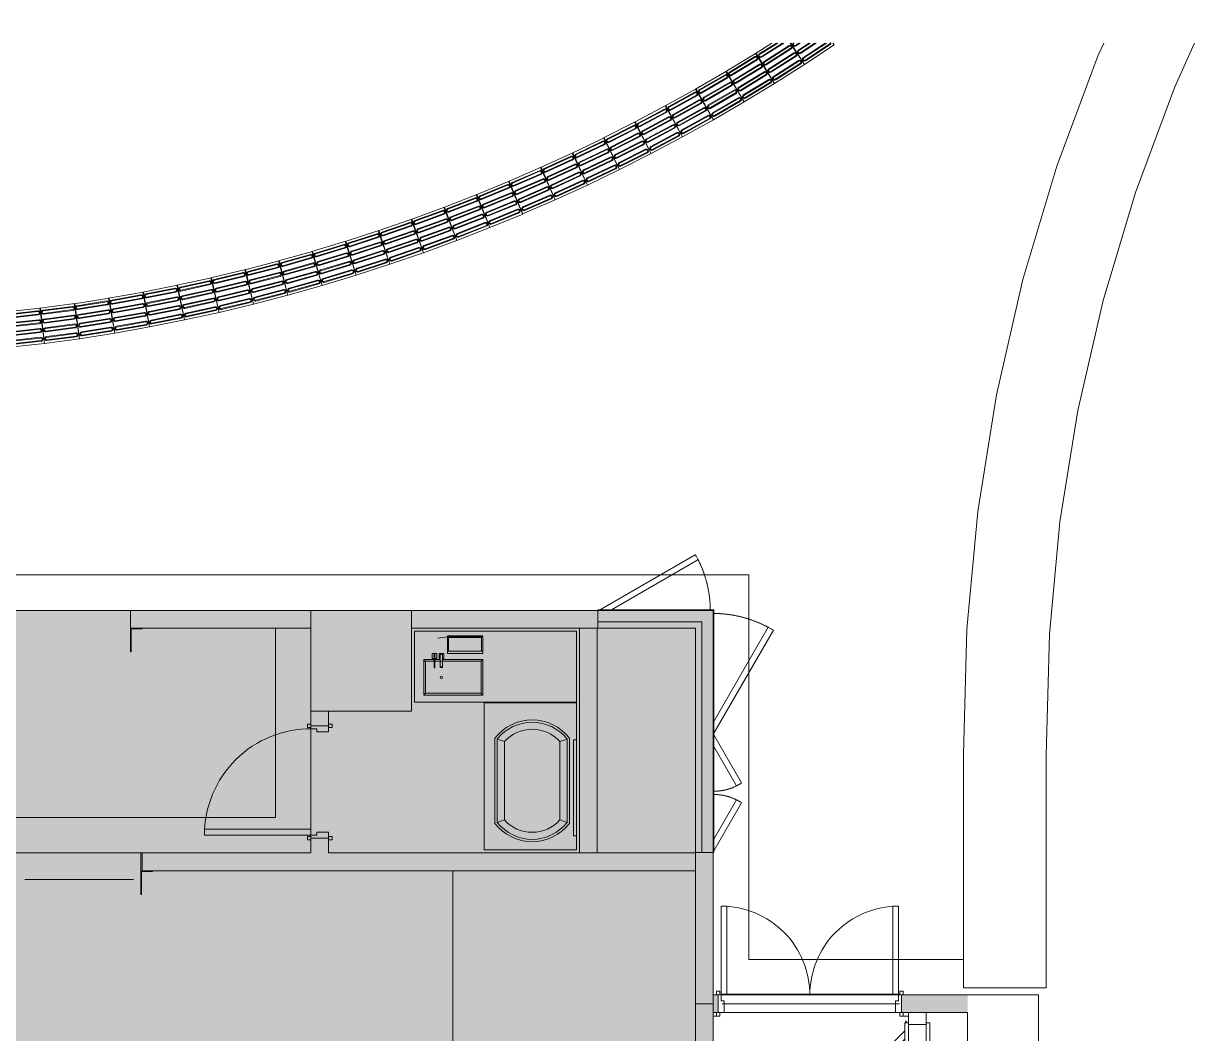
# Model space of a CAD drawing. Header units: millimetres. Extents: x -57519 to 497916, y -349472 to 446842.
# Drawn here: x 414871 to 424767, y 48580 to 57120 of the extents above; entities that cross this region are included whole.
import ezdxf

# ---------------------------------------------------------------- set-up
doc = ezdxf.new("R2010")
doc.units = ezdxf.units.MM
doc.linetypes.add('Hidden', pattern=[7.14375, 4.7625, -2.38125])
for name, color, linetype, lineweight in [('A-DETL-GENF', 92, 'Continuous', 5), ('A-DETL-THIN', 151, 'Continuous', 9), ('A-DOOR', 31, 'Continuous', 5), ('A-DOOR-FRAM', 31, 'Continuous', 5), ('A-FLOR', 192, 'Continuous', 5), ('A-GENM', 13, 'Continuous', 5), ('A-GLAZ', 151, 'Continuous', 5), ('A-WALL', 113, 'Continuous', 20), ('A-WALL-PATT', 111, 'Continuous', 20), ('P-SANR-FIXT', 6, 'Continuous', 5), ('Q-CASE', 31, 'Continuous', 5), ('Q-CASE-HDLN', 31, 'Hidden', 5), ('S-COLS', 52, 'Continuous', 20)]:
    doc.layers.add(name, color=color, linetype=linetype, lineweight=lineweight)

# ---------------------------------------------------------------- blocks, each defined once
blk = doc.blocks.new('DLN-Single Door__X01_ - _M39a_ 900 x 3000 _WH_-16935542-G_F SINGLE OCCUPANCY DIAGRAM')
at = {"layer": 'A-DOOR', "color": 191}
for p, q in [((-450, 975), (-400, 975)), ((-450, 75), (-450, 975)), ((-400, 975), (-400, 75)), ((-490, 105), (-460, 105)), ((-490, 75), (-490, 105)), ((-460, 105), (-460, 75)), ((460, 75), (460, 105)), ((460, 105), (490, 105)), ((490, 105), (490, 75)), ((-475, 75), (-490, 75)), ((-460, 75), (-475, 75)), ((-400, 75), (-450, 75)), ((475, 75), (460, 75)), ((490, 75), (475, 75)), ((-490, -75), (-475, -75)), ((-490, -105), (-490, -75)), ((-475, -75), (-460, -75)), ((-460, -75), (-460, -105)), ((460, -105), (460, -75)), ((460, -75), (475, -75)), ((475, -75), (490, -75)), ((490, -75), (490, -105)), ((-460, -105), (-490, -105)), ((490, -105), (460, -105))]:
    blk.add_line(p, q, dxfattribs=at)
blk.add_arc((-450, 75), 900, 359.5, 90, dxfattribs=at)
at = {"layer": 'A-DOOR-FRAM', "color": 191}
for p, q in [((-475, 75), (-450, 75)), ((-475, -75), (-475, 75)), ((-450, 75), (-450, 25)), ((-450, 25), (-425, 25)), ((-425, 25), (-425, -75)), ((425, 25), (450, 25)), ((425, -75), (425, 25)), ((450, 75), (475, 75)), ((450, 25), (450, 75)), ((475, 75), (475, -75)), ((-425, -75), (-475, -75)), ((475, -75), (425, -75))]:
    blk.add_line(p, q, dxfattribs=at)
blk = doc.blocks.new('DLN_Louvre - 950x1050  _WH_ _ML03_-18897365-G_F SINGLE OCCUPANCY DIAGRAM')
at = {"layer": 'A-GLAZ'}
blk.add_line((-458.5, 0), (458.5, 0), dxfattribs=at)
blk = doc.blocks.new('DLN_Baby Room Counter Top_Pad - DLN_Baby Room Counter Top_Pad-17758112-G_F SINGLE OCCUPANCY DIAGRAM')
at = {"layer": 'A-GENM', "color": 191}
for p, q in [((340, 780), (25, 780)), ((25, 780), (25, 0)), ((325, 720), (1045, 720)), ((1150, 780), (340, 780)), ((340, 755), (340, 780)), ((340, 755), (1150, 755)), ((1150, 755), (1150, 780)), ((1270, 780), (1150, 780)), ((1270, 0), (1270, 780)), ((25, 0), (1270, 0)), ((1045, 90), (325, 90))]:
    blk.add_line(p, q, dxfattribs=at)
for centre, start, end in [((567.6, 405), 127.59442, 232.40558), ((802.4, 405), 307.59442, 52.40558)]:
    blk.add_arc(centre, 397.6, start, end, dxfattribs=at)
blk = doc.blocks.new('DLN_Baby Changing Pad - 550x480x900 _WDH_-2732619-G_F SINGLE OCCUPANCY DIAGRAM')
at = {"layer": 'P-SANR-FIXT', "color": 191}
for p, q in [((375.7, 115.4), (-344.3, 115.4)), ((-337.4, 95.4), (368.8, 95.4)), ((-337.4, 95.4), (-315.3, 35.4)), ((346.7, 35.4), (-315.3, 35.4)), ((346.7, 35.4), (368.8, 95.4)), ((-337.4, -494.6), (-315.3, -434.6)), ((368.8, -494.6), (-337.4, -494.6)), ((-315.3, -434.6), (346.7, -434.6)), ((368.8, -494.6), (346.7, -434.6)), ((-344.3, -514.6), (375.7, -514.6))]:
    blk.add_line(p, q, dxfattribs=at)
for centre, radius, start, end in [((-101.8, -199.6), 397.6, 127.59442, 232.40558), ((133.1, -199.6), 397.6, 307.59442, 52.40558), ((-101.8, -199.6), 377.6, 128.61573, 231.38427), ((-101.8, -199.6), 317.6, 132.26551, 227.73449), ((133.1, -199.6), 317.6, 312.26551, 47.73449), ((133.1, -199.6), 377.6, 308.61573, 51.38427)]:
    blk.add_arc(centre, radius, start, end, dxfattribs=at)
blk = doc.blocks.new('DLN-Access Panel__AP01_ - _AP10_ 800 x 800 _WH_-16315458-G_F SINGLE OCCUPANCY DIAGRAM')
at = {"layer": 'A-DOOR', "color": 253}
for p, q in [((-440, 105), (440, 105)), ((-440, 75), (-440, 105)), ((440, 105), (440, 75)), ((440, 75), (-440, 75)), ((-440, -95), (-452.5, -95)), ((-452.5, -95), (-452.5, -100)), ((-440, -75), (440, -75)), ((-440, -105), (-440, -75)), ((440, -75), (440, -105)), ((-452.5, -100), (-440, -100)), ((440, -105), (-440, -105)), ((-370, -105), (165.7, -640.7)), ((201, -605.3), (-299.3, -105)), ((165.7, -640.7), (201, -605.3))]:
    blk.add_line(p, q, dxfattribs=at)
blk.add_arc((-400, -75), 800, 315, 357.82324, dxfattribs=at)
at = {"layer": 'A-DOOR-FRAM', "color": 253}
for p, q in [((-425, 75), (-425, -75)), ((425, 75), (425, -75))]:
    blk.add_line(p, q, dxfattribs=at)
blk = doc.blocks.new('DLN_Counter _ Cabinet - DLN_Counter _ Cabinet-17758267-G_F SINGLE OCCUPANCY DIAGRAM')
at = {"layer": 'A-GENM', "color": 191}
for p, q in [((-235, -255), (-235, -525)), ((235, -255), (-235, -255)), ((235, -525), (235, -255)), ((-235, -525), (235, -525))]:
    blk.add_line(p, q, dxfattribs=at)
blk = doc.blocks.new('Signage - Male - Type 1-17068297-G_F SINGLE OCCUPANCY DIAGRAM')
at = {"layer": 'A-GENM'}
for p, q in [((225, -75), (125, -75)), ((125, -75), (125, -275)), ((131, -275), (131, -81)), ((131, -81), (225, -81)), ((225, -81), (225, -75)), ((125, -275), (131, -275))]:
    blk.add_line(p, q, dxfattribs=at)
blk = doc.blocks.new('Signage - Baby Room - Type 1-17073097-G_F SINGLE OCCUPANCY DIAGRAM')
at = {"layer": 'A-GENM'}
for p, q in [((125, 275), (119, 275)), ((119, 275), (119, 81)), ((125, 75), (125, 275)), ((119, 81), (25, 81)), ((25, 81), (25, 75)), ((25, 75), (125, 75))]:
    blk.add_line(p, q, dxfattribs=at)
blk = doc.blocks.new('Sprinkler Inlet - Sprinkler Inlet-18220011-G_F SINGLE OCCUPANCY DIAGRAM')
at = {"layer": 'Q-CASE', "color": 253}
for p, q in [((-468, 75), (348.7, 546.5)), ((-359.3, 80), (371.1, 501.7)), ((505, 80), (-475, 80)), ((505, -1970), (505, 80)), ((505, -863), (964.5, -67.1)), ((505, -963), (1008.1, -91.6)), ((505, -976), (740, -1383)), ((505, -1076), (696.7, -1408)), ((505, -1858), (696.7, -1526)), ((505, -1958), (740, -1551))]:
    blk.add_line(p, q, dxfattribs=at)
at = {"layer": 'Q-CASE', "color": 191}
for p, q in [((-475, 63.1), (-475, 75)), ((-475, -20), (-475, 62.7)), ((-475, -20), (405, -20)), ((405, -20), (405, -76.3)), ((405, -79.4), (405, -1970)), ((500, -1970), (405, -1970))]:
    blk.add_line(p, q, dxfattribs=at)
at = {"layer": 'Q-CASE-HDLN', "color": 253}
for centre, radius, start, end in [((-468, 75), 943, 360, 30), ((495, -950), 1000, 59.13099, 89.71352), ((506.4, -1028.5), 424.6, 269.13049, 303.37586), ((506.4, -1905.5), 424.6, 56.62414, 90.86951)]:
    blk.add_arc(centre, radius, start, end, dxfattribs=at)
blk = doc.blocks.new('DLN-Double Door__X03_ - _M15_1500 x 2450 _WH_-V904-G_F SINGLE OCCUPANCY DIAGRAM')
at = {"layer": 'A-DOOR', "color": 253}
for p, q in [((-700, -75), (-750, -75)), ((-750, -75), (-750, -825)), ((-700, -825), (-700, -75)), ((700, -75), (750, -75)), ((700, -825), (700, -75)), ((750, -75), (750, -825)), ((-750, -825), (-700, -825)), ((750, -825), (700, -825))]:
    blk.add_line(p, q, dxfattribs=at)
for centre, start, end in [((-750, -75), 270, 0.5), ((750, -75), 179.5, 270)]:
    blk.add_arc(centre, 750, start, end, dxfattribs=at)
at = {"layer": 'A-DOOR-FRAM', "color": 253}
for p, q in [((-760, 105), (-790, 105)), ((-790, 105), (-790, 75)), ((-760, 75), (-760, 105)), ((790, 105), (760, 105)), ((760, 105), (760, 75)), ((790, 75), (790, 105)), ((-790, 75), (-775, 75)), ((-775, 75), (-760, 75)), ((-725, 75), (-775, 75)), ((-775, 75), (-775, -75)), ((-725, -25), (-725, 75)), ((725, 75), (725, -25)), ((775, 75), (725, 75)), ((760, 75), (775, 75)), ((775, 75), (790, 75)), ((775, -75), (775, 75)), ((-775, -75), (-790, -75)), ((-790, -75), (-790, -105)), ((-760, -75), (-775, -75)), ((-775, -75), (-750, -75)), ((-760, -105), (-760, -75)), ((-750, -75), (-750, -25)), ((-750, -25), (-725, -25)), ((725, -25), (750, -25)), ((750, -25), (750, -75)), ((750, -75), (775, -75)), ((775, -75), (760, -75)), ((760, -75), (760, -105)), ((790, -75), (775, -75)), ((790, -105), (790, -75)), ((-790, -105), (-760, -105)), ((760, -105), (790, -105))]:
    blk.add_line(p, q, dxfattribs=at)
blk = doc.blocks.new('DLN_Louvre - 1200x1000 _WH_ _ML04_-10463485-G_F SINGLE OCCUPANCY DIAGRAM')
at = {"layer": 'A-GLAZ'}
blk.add_line((-750, 0), (750, 0), dxfattribs=at)
blk = doc.blocks.new('DLN_Louvre - 1200x1000 _WH_ _ML04_-18171975-G_F SINGLE OCCUPANCY DIAGRAM')
at = {"layer": 'A-GLAZ'}
blk.add_line((-750, 0), (750, 0), dxfattribs=at)
blk = doc.blocks.new('DLN_Tactile - Directional Tiles-V808-G_F SINGLE OCCUPANCY DIAGRAM')
at = {"layer": 'A-GENM'}
for p, q in [((150, 150), (-150, 150)), ((-150, 150), (-150, -150)), ((-129.5, 125.5), (-129.5, -125.5)), ((-123.5, -125.5), (-123.5, 125.5)), ((-101.5, 125.5), (-101.5, -125.5)), ((-95.5, -125.5), (-95.5, 125.5)), ((-54.5, 125.5), (-54.5, -125.5)), ((-48.5, -125.5), (-48.5, 125.5)), ((-26.5, 125.5), (-26.5, -125.5)), ((-20.5, -125.5), (-20.5, 125.5)), ((20.5, 125.5), (20.5, -125.5)), ((26.5, -125.5), (26.5, 125.5)), ((48.5, 125.5), (48.5, -125.5)), ((54.5, -125.5), (54.5, 125.5)), ((95.5, 125.5), (95.5, -125.5)), ((101.5, -125.5), (101.5, 125.5)), ((123.5, 125.5), (123.5, -125.5)), ((129.5, -125.5), (129.5, 125.5)), ((150, -150), (150, 150)), ((-150, -150), (150, -150))]:
    blk.add_line(p, q, dxfattribs=at)
for centre, radius, start, end in [((-112.5, 125.5), 17, 360, 180), ((-112.5, 125.5), 11, 360, 180), ((-37.5, 125.5), 17, 360, 180), ((-37.5, 125.5), 11, 360, 180), ((37.5, 125.5), 17, 360, 180), ((37.5, 125.5), 11, 360, 180), ((112.5, 125.5), 17, 360, 180), ((112.5, 125.5), 11, 360, 180), ((-112.5, -125.5), 17, 180, 360), ((-112.5, -125.5), 11, 180, 360), ((-37.5, -125.5), 17, 180, 360), ((-37.5, -125.5), 11, 180, 360), ((37.5, -125.5), 17, 180, 360), ((37.5, -125.5), 11, 180, 360), ((112.5, -125.5), 17, 180, 360), ((112.5, -125.5), 11, 180, 360)]:
    blk.add_arc(centre, radius, start, end, dxfattribs=at)
blk = doc.blocks.new('DLN_Tactile - Directional Tiles-V905-G_F SINGLE OCCUPANCY DIAGRAM')
at = {"layer": 'A-GENM'}
for p, q in [((150, 150), (-150, 150)), ((-150, 150), (-150, -150)), ((-129.5, 125.5), (-129.5, -125.5)), ((-123.5, -125.5), (-123.5, 125.5)), ((-101.5, 125.5), (-101.5, -125.5)), ((-95.5, -125.5), (-95.5, 125.5)), ((-54.5, 125.5), (-54.5, -125.5)), ((-48.5, -125.5), (-48.5, 125.5)), ((-26.5, 125.5), (-26.5, -125.5)), ((-20.5, -125.5), (-20.5, 125.5)), ((20.5, 125.5), (20.5, -125.5)), ((26.5, -125.5), (26.5, 125.5)), ((48.5, 125.5), (48.5, -125.5)), ((54.5, -125.5), (54.5, 125.5)), ((95.5, 125.5), (95.5, -100.2)), ((101.5, -90.7), (101.5, 125.5)), ((123.5, 125.5), (123.5, -56.1)), ((129.5, -46.6), (129.5, 125.5)), ((150, -14.4), (150, 150)), ((-150, -150), (63.9, -150))]:
    blk.add_line(p, q, dxfattribs=at)
for centre, radius, start, end in [((-112.5, 125.5), 17, 360, 180), ((-112.5, 125.5), 11, 360, 180), ((-37.5, 125.5), 17, 360, 180), ((-37.5, 125.5), 11, 360, 180), ((37.5, 125.5), 17, 360, 180), ((37.5, 125.5), 11, 360, 180), ((112.5, 125.5), 17, 360, 180), ((112.5, 125.5), 11, 360, 180), ((-112.5, -125.5), 17, 180, 360), ((-112.5, -125.5), 11, 180, 360), ((-37.5, -125.5), 17, 180, 360), ((-37.5, -125.5), 11, 180, 360), ((37.5, -125.5), 17, 180, 360), ((37.5, -125.5), 11, 180, 360)]:
    blk.add_arc(centre, radius, start, end, dxfattribs=at)
blk = doc.blocks.new('DLN_Tactile - Directional Tiles-V906-G_F SINGLE OCCUPANCY DIAGRAM')
at = {"layer": 'A-GENM'}
for p, q in [((66.6, 150), (-150, 150)), ((-150, 150), (-150, -150)), ((-129.5, 125.5), (-129.5, -125.5)), ((-123.5, -125.5), (-123.5, 125.5)), ((-101.5, 125.5), (-101.5, -103.6)), ((-95.5, -94.5), (-95.5, 125.5)), ((-54.5, 125.5), (-54.5, -32.7)), ((-48.5, -23.6), (-48.5, 125.5)), ((-26.5, 125.5), (-26.5, 9.6)), ((-20.5, 18.6), (-20.5, 125.5)), ((20.5, 125.5), (20.5, 80.5)), ((26.5, 89.5), (26.5, 125.5)), ((48.5, 125.5), (48.5, 122.7)), ((-150, -150), (-132.3, -150))]:
    blk.add_line(p, q, dxfattribs=at)
for centre, radius, start, end in [((-112.5, 125.5), 17, 360, 180), ((-112.5, 125.5), 11, 360, 180), ((-37.5, 125.5), 17, 360, 180), ((-37.5, 125.5), 11, 360, 180), ((37.5, 125.5), 17, 13.22883, 180), ((37.5, 125.5), 11, 360, 180), ((-112.5, -125.5), 17, 180, 222.88866), ((-112.5, -125.5), 11, 180, 241.12652)]:
    blk.add_arc(centre, radius, start, end, dxfattribs=at)

msp = doc.modelspace()

# ---------------------------------------------------------------- hatches: boundary and pattern name
at = {"layer": 'A-DETL-GENF', "transparency": 33554585}
h = msp.add_hatch(color=201, dxfattribs=at)
h.paths.add_polyline_path([(378712.3, -2142.5), (378712.3, 5707.5), (408249.8, 5707.5), (408249.8, 31607.5), (411824.8, 31607.5), (411824.8, 28857.5), (414124.8, 28857.5), (414124.8, 34332.5), (417674.8, 34332.5), (417674.8, 35647.5), (420699.8, 35647.5), (420699.8, 52157.5), (392454.3, 52157.5), (392454.3, 45782.5), (382199.8, 45782.5), (382199.8, 52157.5), (367049.8, 52157.5), (367049.8, 5707.5), (368349.8, 5707.5), (368349.8, 3222.2), (374112.3, -1265.4), (374112.3, -2142.5), (376972.2, -2142.5)], flags=0)
h.paths.add_polyline_path([(370849.8, 8157.5), (370849.8, 9357.5), (369649.8, 9357.5), (369649.8, 15624.2), (370889.8, 15624.2), (370889.8, 9397.5), (371149.8, 9397.5), (371149.8, 8157.5)], flags=0)
h.paths.add_polyline_path([(388124.8, 8157.5), (388124.8, 9397.5), (389899.8, 9397.5), (389899.8, 8157.5)], flags=0)
h.paths.add_polyline_path([(382791.7, 8157.5), (382352.3, 8157.5), (382352.3, 9397.5), (387324.8, 9397.5), (387324.8, 8157.5), (386671.4, 8157.5)], flags=0)
h.paths.add_polyline_path([(404599.8, 8157.5), (396937.3, 8157.5), (396937.3, 9397.5), (404599.8, 9397.5), (404599.8, 8571.4)], flags=0)
h.paths.add_polyline_path([(394430.7, 8157.5), (392899.8, 8157.5), (392899.8, 9397.5), (396137.3, 9397.5), (396137.3, 8157.5)], flags=0)
h.paths.add_polyline_path([(405799.8, 12397.5), (404559.8, 12397.5), (404559.8, 15624.2), (405799.8, 15624.2), (405799.8, 12969.9)], flags=0)
h.paths.add_polyline_path([(370889.8, 16424.2), (369649.8, 16424.2), (369649.8, 23040.8), (370889.8, 23040.8), (370889.8, 17368.3)], flags=0)
h.paths.add_polyline_path([(404559.8, 16424.2), (404559.8, 23040.8), (405799.8, 23040.8), (405799.8, 16424.2)], flags=0)
h.paths.add_polyline_path([(369649.8, 23840.8), (369649.8, 30107.5), (370849.8, 30107.5), (370849.8, 31307.5), (371149.8, 31307.5), (371149.8, 30107.5), (370889.8, 30107.5), (370889.8, 23840.8)], flags=0)
h.paths.add_polyline_path([(404559.8, 23840.8), (404559.8, 27067.5), (405799.8, 27067.5), (405799.8, 23840.8)], flags=0)
h.paths.add_polyline_path([(388124.8, 30067.5), (388124.8, 31307.5), (389399.8, 31307.5), (389399.8, 30067.5)], flags=0)
h.paths.add_polyline_path([(373449.8, 30067.5), (373449.8, 31307.5), (378512.3, 31307.5), (378512.3, 30067.5), (375032.4, 30067.5)], flags=0)
h.paths.add_polyline_path([(386671.4, 30067.5), (382349.8, 30067.5), (382349.8, 31307.5), (387324.8, 31307.5), (387324.8, 30067.5)], flags=0)
h.paths.add_polyline_path([(394430.7, 30067.5), (392399.8, 30067.5), (392399.8, 31307.5), (396137.3, 31307.5), (396137.3, 30067.5)], flags=0)
h.paths.add_polyline_path([(402190, 30067.5), (396937.3, 30067.5), (396937.3, 31307.5), (404599.8, 31307.5), (404599.8, 30067.5), (404129.8, 30067.5)], flags=0)
h.paths.add_polyline_path([(407299.8, 35797.5), (407299.8, 36247.5), (408249.8, 36247.5), (408249.8, 35797.5), (408009.5, 35797.5)], flags=0)
h.paths.add_polyline_path([(412649.8, 35797.5), (412649.8, 37247.5), (415649.8, 37247.5), (415649.8, 35797.5), (413829, 35797.5)], flags=0)
h.paths.add_polyline_path([(412649.8, 37397.5), (412649.8, 37897.5), (418299.8, 37897.5), (418299.8, 37397.5), (412859.1, 37397.5)], flags=0)
h.paths.add_polyline_path([(408979.4, 37847.5), (408399.8, 37847.5), (408399.8, 38327.5), (410749.8, 38327.5), (410749.8, 37847.5), (409949.3, 37847.5)], flags=0)
h.paths.add_polyline_path([(381599.8, 37907.5), (381599.8, 39557.5), (382049.8, 39557.5), (382049.8, 37907.5), (381821.8, 37907.5)], flags=0)
h.paths.add_polyline_path([(406069.7, 38657.5), (404849.8, 38657.5), (404849.8, 49957.5), (408249.8, 49957.5), (408249.8, 38657.5), (408009.5, 38657.5)], flags=0)
h.paths.add_polyline_path([(370182.8, 40207.5), (369149.8, 40207.5), (369149.8, 40707.5), (370699.8, 40707.5), (370699.8, 40207.5)], flags=0)
h.paths.add_polyline_path([(381599.8, 40257.5), (381599.8, 42757.5), (382049.8, 42757.5), (382049.8, 40257.5), (381821.8, 40257.5)], flags=0)
h.paths.add_polyline_path([(414798.9, 42697.5), (410674.8, 42697.5), (410674.8, 43197.5), (418349.8, 43197.5), (418349.8, 42697.5), (415768.8, 42697.5)], flags=0)
h.paths.add_polyline_path([(377289.8, 42907.5), (375749.8, 42907.5), (375749.8, 43407.5), (377289.8, 43407.5), (377289.8, 43209.2)], flags=0)
h.paths.add_polyline_path([(382049.8, 46907.5), (379399.8, 46907.5), (379399.8, 52007.5), (382049.8, 52007.5), (382049.8, 47057.9)], flags=0)
h.paths.add_polyline_path([(410919.2, 47837.5), (410674.8, 47837.5), (410674.8, 48337.5), (418349.8, 48337.5), (418349.8, 47837.5), (411404.2, 47837.5)], flags=0)
h.paths.add_polyline_path([(408399.8, 50107.5), (408399.8, 52007.5), (408849.8, 52007.5), (408849.8, 50107.5)], flags=0)
at = {"layer": 'A-GENM'}
h = msp.add_hatch(dxfattribs=at)
h.set_pattern_fill('FP_58', color=253, style=0, pattern_type=2)
h.set_pattern_definition([(50, (329410.6, 0), (3643.68, -318.78), [381, -4191]), (355, (329410.6, 0), (-704.86, 3821.14), [304.8, -3352.8]), (100.451, (329714.2, -26.6), (2938.85, 3502.33), [323.8, -3561.8]), (46.184, (329410.6, 1016), (5421.58, -840.86), [571.5, -6286.5]), (96.636, (329862.4, 946), (4748.05, 4948.55), [485.7, -5342.7]), (351.184, (329410.6, 1016), (4748.1, 4948.5), [457.2, -5029.2]), (21, (329918.6, 762), (3032.29, -2045.304), [381, -4191]), (326, (329918.6, 762), (1236.04, 3683.76), [304.8, -3352.8]), (71.451, (330171.2, 591.6), (4268.34, 1638.42), [323.8, -3561.8]), (37.5, (329410.6, 0), (61.772, 1691.1), [167.64, -3144.52, 167.64, -3235.96, -3365.5]), (37.5, (329410.6, 0), (61.772, 1691.1), [-6715.76, 167.64, -3197.86]), (7.5, (329410.6, 0), (1336.393, 2003.61), [167.64, -1772.92, 167.64, -3068.32, -1282.7]), (7.5, (329410.6, 0), (1336.393, 2003.61), [-5176.52, 167.64, -1115.06]), (327.5, (328277.7, 0), (2711.818, -114.579), [167.64, -1102.36, 167.64, -3794.76, -5257.8]), (327.5, (328277.7, 0), (2711.818, -114.579), [-5232.4, 167.64, -5090.16]), (317.5, (327769.7, 0), (2962.586, 508.533), [167.64, -1483.36, 167.64, -2463.8, -3733.8]), (317.5, (327769.7, 0), (2962.586, 508.533), [-4282.44, 167.64, -3566.16])])
h.paths.add_polyline_path([(419544.8, 51382.5), (419544.8, 51982.5), (418174.8, 51982.5), (418174.8, 51382.5), (419163.5, 51382.5)], flags=0)
h.paths.add_polyline_path([(418678.5, 51442.5), (418252.9, 51442.5), (418252.9, 51742.5), (418341.7, 51742.5), (418341.7, 51752.5), (418324.2, 51752.5), (418324.2, 51792.5), (418364.2, 51792.5), (418364.2, 51752.5), (418346.7, 51752.5), (418346.7, 51742.5), (418392.9, 51742.5), (418392.9, 51752.5), (418382.9, 51752.5), (418382.9, 51792.5), (418422.9, 51792.5), (418422.9, 51752.5), (418412.9, 51752.5), (418412.9, 51742.5), (418752.9, 51742.5), (418752.9, 51442.5)], flags=0)
h.paths.add_polyline_path([(418678.5, 51792.5), (418452.9, 51792.5), (418452.9, 51942.5), (418752.9, 51937.5), (418752.9, 51792.5)], flags=0)
at = {"layer": 'A-WALL-PATT', "transparency": 33554432}
for points in [[(417299.8, 52007.5), (417299.8, 52157.5), (415774.8, 52157.5), (415774.8, 52007.5), (415874.8, 52007.5)], [(419648.5, 52007.5), (420549.8, 52007.5), (420549.8, 52157.5), (418149.8, 52157.5), (418149.8, 52007.5), (419569.8, 52007.5)], [(420549.8, 48832.7), (420699.8, 48832.7), (420699.8, 52157.5), (420549.8, 52155.6), (420549.8, 49257.1)], [(419719.8, 50107.5), (419719.8, 52007.5), (419569.8, 52006.1), (419569.8, 50107.5), (419648.5, 50107.5)], [(420699.8, 35647.5), (420699.8, 48832.7), (420549.8, 48832.7), (420549.8, 35647.5)]]:
    msp.add_hatch(color=133, dxfattribs=at).paths.add_polyline_path(points, flags=0)
h = msp.add_hatch(color=133, dxfattribs=at)
h.paths.add_polyline_path([(422558.2, 48757.7), (422849.8, 48757.7), (422849.8, 48907.7), (422291.1, 48907.7), (422291.1, 48757.7), (422499.8, 48757.7)], flags=0)
h.paths.add_polyline_path([(420699.8, 48757.7), (420741.1, 48757.7), (420741.1, 48907.7), (420699.8, 48907.7), (420699.8, 48832.7)], flags=0)

# ---------------------------------------------------------------- linework, layer by layer
at = {"layer": 'A-DETL-THIN', "lineweight": 5}
for p, q in [((420699.8, 52157.5), (392454.3, 52157.5)), ((420699.8, 35647.5), (420699.8, 52157.5))]:
    msp.add_line(p, q, dxfattribs=at)
at = {"layer": 'A-FLOR', "lineweight": 13}
for p, q in [((423953, 56850.6), (423999.7, 56954.4)), ((424767.3, 56954.4), (424600.7, 56584.3)), ((423603.5, 55913.8), (423953, 56850.6)), ((424600.7, 56584.3), (424267.5, 55690.8)), ((423316.6, 54956.1), (423603.5, 55913.8)), ((424267.5, 55690.8), (423993.7, 54777.3)), ((423093.3, 53981.5), (423316.6, 54956.1)), ((423993.7, 54777.3), (423780.8, 53847.7)), ((422934.7, 52994.3), (423093.3, 53981.5)), ((423780.8, 53847.7), (423629.6, 52906.1)), ((422841.5, 51998.2), (422934.7, 52994.3)), ((423540.6, 51956.6), (423629.6, 52906.1)), ((422814.5, 50941.2), (422841.5, 51998.2)), ((423540.6, 51956.6), (423514.5, 50932.3)), ((422814.5, 48967.8), (422814.5, 50941.2)), ((423514.5, 50932.3), (423514.5, 48967.8)), ((422814.5, 48967.8), (423514.5, 48967.8))]:
    msp.add_line(p, q, dxfattribs=at)
at = {"layer": 'A-FLOR'}
for p, q in [((420999.8, 52457.5), (413999.8, 52457.5)), ((420999.8, 49207.7), (420999.8, 52457.5)), ((417299.8, 52157.5), (413999.8, 52157.5)), ((415774.8, 52097.4), (415774.8, 52157.5)), ((419724.8, 52157.5), (418149.8, 52157.5)), ((415774.8, 52007.5), (415774.8, 52095.1)), ((417299.8, 52007.5), (415774.8, 52007.5)), ((416999.8, 50407.5), (416999.8, 52007.5)), ((419569.8, 52007.5), (418149.8, 52007.5)), ((419569.8, 50107.5), (419569.8, 52007.5)), ((417299.8, 51307.5), (417299.8, 51197.5)), ((417449.8, 51307.5), (417449.8, 51197.5)), ((417299.8, 51157.5), (417299.8, 50257.5)), ((411752.8, 50407.5), (416999.8, 50407.5)), ((417299.8, 50217.5), (417299.8, 50107.5)), ((417449.8, 50217.5), (417449.8, 50107.5)), ((417299.8, 50107.5), (411674.8, 50107.5)), ((415874.8, 49958.8), (415874.8, 50107.5)), ((417449.8, 50107.5), (419569.8, 50107.5)), ((420699.8, 48907.7), (420699.8, 50112.5)), ((420549.8, 49957.5), (415874.8, 49957.5)), ((418499.8, 47687.5), (418499.8, 49957.5)), ((422814.5, 49207.7), (420999.8, 49207.7)), ((422266.1, 48907.7), (420766.1, 48907.7)), ((420726.1, 48727.7), (420699.8, 48727.7)), ((420699.8, 48727.7), (420699.8, 35647.5)), ((422241.1, 48757.7), (420791.1, 48757.7)), ((422349.8, 48727.7), (422306.1, 48727.7)), ((422349.8, 48657.7), (422349.8, 48672.7))]:
    msp.add_line(p, q, dxfattribs=at)
at = {"layer": 'A-GENM', "color": 191}
for p, q in [((418174.8, 51382.5), (418174.8, 51982.5)), ((418174.8, 51982.5), (419544.8, 51982.5)), ((419544.8, 51982.5), (419544.8, 51382.5)), ((418452.9, 51942.5), (418752.9, 51942.5)), ((418452.9, 51812.5), (418452.9, 51937.5)), ((418462.9, 51937.5), (418452.9, 51937.5)), ((418462.9, 51927.5), (418462.9, 51937.5)), ((418742.9, 51937.5), (418462.9, 51937.5)), ((418462.9, 51937.5), (418462.9, 51812.5)), ((418742.9, 51927.5), (418462.9, 51927.5)), ((418742.9, 51937.5), (418742.9, 51927.5)), ((418742.9, 51812.5), (418742.9, 51937.5)), ((418752.9, 51937.5), (418742.9, 51937.5)), ((418752.9, 51937.5), (418752.9, 51812.5)), ((418364.2, 51792.5), (418324.2, 51792.5)), ((418324.2, 51792.5), (418324.2, 51752.5)), ((418339.2, 51767.5), (418339.2, 51777.5)), ((418339.2, 51777.5), (418349.2, 51777.5)), ((418349.2, 51767.5), (418339.2, 51767.5)), ((418341.7, 51777.5), (418341.7, 51787.5)), ((418346.7, 51787.5), (418341.7, 51787.5)), ((418341.7, 51777.5), (418346.7, 51777.5)), ((418341.7, 51672.5), (418341.7, 51767.5)), ((418346.7, 51767.5), (418341.7, 51767.5)), ((418346.7, 51787.5), (418346.7, 51777.5)), ((418346.7, 51767.5), (418346.7, 51672.5)), ((418349.2, 51777.5), (418349.2, 51767.5)), ((418364.2, 51752.5), (418364.2, 51792.5)), ((418422.9, 51792.5), (418382.9, 51792.5)), ((418382.9, 51792.5), (418382.9, 51752.5)), ((418392.9, 51681.6), (418392.9, 51785)), ((418392.9, 51785), (418412.9, 51785)), ((418412.9, 51785), (418412.9, 51681.6)), ((418422.9, 51752.5), (418422.9, 51792.5)), ((418462.9, 51812.5), (418452.9, 51812.5)), ((418452.9, 51812.5), (418452.9, 51792.5)), ((418752.9, 51812.5), (418452.9, 51812.5)), ((418752.9, 51792.5), (418452.9, 51792.5)), ((418752.9, 51812.5), (418742.9, 51812.5)), ((418752.9, 51792.5), (418752.9, 51812.5)), ((418252.9, 51442.5), (418252.9, 51742.5)), ((418252.9, 51742.5), (418341.7, 51742.5)), ((418324.2, 51752.5), (418341.7, 51752.5)), ((418341.7, 51672.5), (418346.7, 51672.5)), ((418345.9, 51752.5), (418364.2, 51752.5)), ((418346.7, 51742.5), (418392.9, 51742.5)), ((418382.9, 51752.5), (418392.9, 51752.5)), ((418392.9, 51676.5), (418392.9, 51681.6)), ((418412.9, 51681.6), (418392.9, 51681.6)), ((418412.9, 51676.5), (418392.9, 51676.5)), ((418412.9, 51752.5), (418422.9, 51752.5)), ((418412.9, 51742.5), (418752.9, 51742.5)), ((418412.9, 51681.6), (418412.9, 51676.5)), ((418752.9, 51742.5), (418752.9, 51442.5)), ((418174.8, 51382.5), (419544.8, 51382.5)), ((418752.9, 51442.5), (418252.9, 51442.5))]:
    msp.add_line(p, q, dxfattribs=at)
for start, end in [(0, 180), (180, 0)]:
    msp.add_arc((418402.9, 51592.5), 10, start, end, dxfattribs=at)
for points, knots in [([(418252.9, 51742.5), (418252.9, 51742.5), (418253.2, 51742.2), (418254, 51741.4), (418254.9, 51740.5), (418255.8, 51739.6), (418256.7, 51738.8), (418257.5, 51737.9), (418258.8, 51736.6), (418260.1, 51735.3), (418261.3, 51734.1), (418262.5, 51732.9), (418264.7, 51730.8), (418266.6, 51728.8), (418267.9, 51727.5)], [0, 0, 0, 0, 0.166667, 0.25, 0.333333, 0.416667, 0.458333, 0.5, 0.583333, 0.666667, 0.708333, 0.75, 0.833333, 1, 1, 1, 1]), ([(418752.9, 51742.5), (418752.9, 51742.5), (418752.7, 51742.2), (418751.8, 51741.4), (418751, 51740.5), (418750.1, 51739.6), (418749.2, 51738.8), (418748.3, 51737.9), (418747.1, 51736.6), (418745.7, 51735.3), (418744.6, 51734.1), (418743.4, 51732.9), (418741.2, 51730.8), (418739.2, 51728.8), (418737.9, 51727.5)], [0, 0, 0, 0, 0.166667, 0.25, 0.333333, 0.416667, 0.458333, 0.5, 0.583333, 0.666667, 0.708333, 0.75, 0.833333, 1, 1, 1, 1]), ([(418267.9, 51457.5), (418266.6, 51456.1), (418264.7, 51454.2), (418262.2, 51451.7), (418260.7, 51450.3), (418259.6, 51449.2), (418258.5, 51448.1), (418257.5, 51447.1), (418256.7, 51446.2), (418255.8, 51445.4), (418254.9, 51444.5), (418254, 51443.6), (418253.2, 51442.7), (418252.9, 51442.5), (418252.9, 51442.5)], [-1, -1, -1, -1, -0.833333, -0.75, -0.666667, -0.625, -0.583333, -0.5, -0.458333, -0.416667, -0.333333, -0.25, -0.166667, 0, 0, 0, 0]), ([(418752.9, 51442.5), (418752.9, 51442.5), (418752.7, 51442.7), (418751.8, 51443.6), (418751, 51444.5), (418750.1, 51445.4), (418749.2, 51446.2), (418748.3, 51447.1), (418747.1, 51448.3), (418745.7, 51449.7), (418744.6, 51450.8), (418743.4, 51452), (418741.2, 51454.2), (418739.3, 51456.2), (418737.9, 51457.5)], [0, 0, 0, 0, 0.166667, 0.25, 0.333333, 0.416667, 0.458333, 0.5, 0.583333, 0.666667, 0.708333, 0.75, 0.833333, 1, 1, 1, 1])]:
    msp.add_open_spline(points, degree=3, knots=knots, dxfattribs=at)
at = {"layer": 'A-WALL', "color": 191, "lineweight": 5}
for p, q in [((417299.8, 52157.5), (417299.8, 52116)), ((418149.8, 52157.5), (418149.8, 52126.4)), ((420699.8, 52157.5), (419724.8, 52157.5)), ((419724.8, 52157.5), (419724.8, 52145.6)), ((420699.8, 52157.5), (420699.8, 50112.5)), ((415774.8, 52095.1), (415774.8, 52007.5)), ((417299.8, 52114.4), (417299.8, 52007.5)), ((418149.8, 52125.2), (418149.8, 52007.5)), ((419724.8, 52008.4), (419724.8, 52145.1)), ((420549.8, 52007.5), (419569.8, 52007.5)), ((419719.8, 52007.5), (419719.8, 50356.7)), ((420549.8, 42852.5), (420549.8, 52007.5)), ((417299.8, 51307.5), (417449.8, 51307.5)), ((417299.8, 51197.5), (417299.8, 51182.5)), ((417299.8, 51182.5), (417449.8, 51182.5)), ((417449.8, 51197.5), (417449.8, 51182.5)), ((419719.8, 50356), (419719.8, 50107.5)), ((417299.8, 50217.5), (417299.8, 50232.5)), ((417299.8, 50232.5), (417449.8, 50232.5)), ((417449.8, 50217.5), (417449.8, 50232.5)), ((415862.3, 49957.5), (415862.3, 50107.5)), ((419569.8, 50107.5), (420549.8, 50107.5)), ((420699.8, 50112.5), (420550.2, 50112.5)), ((420549.8, 48832.7), (420699.8, 48832.7)), ((420699.8, 48832.7), (420699.8, 48727.7))]:
    msp.add_line(p, q, dxfattribs=at)
at = {"layer": 'A-WALL', "color": 253, "lineweight": 5}
for p, q in [((420699.8, 48907.7), (420741.1, 48907.7)), ((420741.1, 48907.7), (420741.1, 48757.7)), ((422849.8, 48907.7), (422291.1, 48907.7)), ((422291.1, 48907.7), (422291.1, 48757.7)), ((420741.1, 48757.7), (420699.8, 48757.7)), ((422291.1, 48757.7), (422849.8, 48757.7)), ((422349.8, 48757.7), (422349.8, 48672.7)), ((422499.8, 48757.7), (422499.8, 48672.7))]:
    msp.add_line(p, q, dxfattribs=at)
at = {"layer": 'A-WALL', "lineweight": 18}
for p, q in [((423449.8, 48907.7), (422849.8, 48907.7)), ((423449.8, 48907.7), (423449.8, 31007.5)), ((422849.8, 31607.5), (422849.8, 48757.7))]:
    msp.add_line(p, q, dxfattribs=at)
at = {"layer": 'S-COLS', "color": 221}
for p, q in [((418149.8, 52157.5), (417299.8, 52157.5)), ((417299.8, 52157.5), (417299.8, 52116)), ((418149.8, 52126.4), (418149.8, 52157.5)), ((417299.8, 52114.4), (417299.8, 51307.5)), ((418149.8, 51307.5), (418149.8, 52125.2)), ((418149.8, 51307.5), (417299.8, 51307.5))]:
    msp.add_line(p, q, dxfattribs=at)

# ---------------------------------------------------------------- block references
at = {"layer": 'A-DOOR', "color": 191, "rotation": 90.00000000000018}
msp.add_blockref('DLN-Single Door__X01_ - _M39a_ 900 x 3000 _WH_-16935542-G_F SINGLE OCCUPANCY DIAGRAM', (417374.8, 50707.5), dxfattribs=at)
at = {"layer": 'A-DOOR', "color": 253}
for name, p, rotation in [('DLN-Double Door__X03_ - _M15_1500 x 2450 _WH_-V904-G_F SINGLE OCCUPANCY DIAGRAM', (421516.1, 48832.7), 180), ('DLN-Access Panel__AP01_ - _AP10_ 800 x 800 _WH_-16315458-G_F SINGLE OCCUPANCY DIAGRAM', (422424.8, 48232.7), 269.9999999999999)]:
    msp.add_blockref(name, p, dxfattribs=dict(at, rotation=rotation))
at = {"layer": 'A-GENM'}
for name, p, rotation in [('DLN_Tactile - Directional Tiles-V906-G_F SINGLE OCCUPANCY DIAGRAM', (421513.1, 56981.8), 123.5381775854912), ('DLN_Tactile - Directional Tiles-V905-G_F SINGLE OCCUPANCY DIAGRAM', (421264, 56820.1), 122.4194858127747), ('DLN_Tactile - Directional Tiles-V808-G_F SINGLE OCCUPANCY DIAGRAM', (421011.6, 56663.2), 121.3173986713631), ('DLN_Tactile - Directional Tiles-V808-G_F SINGLE OCCUPANCY DIAGRAM', (420756.4, 56511.3), 120.1957023859499), ('DLN_Tactile - Directional Tiles-V808-G_F SINGLE OCCUPANCY DIAGRAM', (420498.2, 56364.4), 119.0850052550074), ('DLN_Tactile - Directional Tiles-V808-G_F SINGLE OCCUPANCY DIAGRAM', (420237.2, 56222.5), 117.9749243068279), ('DLN_Tactile - Directional Tiles-V808-G_F SINGLE OCCUPANCY DIAGRAM', (419973.4, 56085.7), 116.8721638716352), ('DLN_Tactile - Directional Tiles-V808-G_F SINGLE OCCUPANCY DIAGRAM', (419707.2, 55954), 115.7430363286964), ('DLN_Tactile - Directional Tiles-V808-G_F SINGLE OCCUPANCY DIAGRAM', (419438.3, 55827.6), 114.6356668906987), ('DLN_Tactile - Directional Tiles-V808-G_F SINGLE OCCUPANCY DIAGRAM', (419167.1, 55706.4), 113.5216675660676), ('DLN_Tactile - Directional Tiles-V808-G_F SINGLE OCCUPANCY DIAGRAM', (418893.6, 55590.4), 112.4173352861646), ('DLN_Tactile - Directional Tiles-V808-G_F SINGLE OCCUPANCY DIAGRAM', (418617.9, 55479.8), 111.3011092885995), ('DLN_Tactile - Directional Tiles-V808-G_F SINGLE OCCUPANCY DIAGRAM', (418340.1, 55374.6), 110.1803460667626), ('DLN_Tactile - Directional Tiles-V808-G_F SINGLE OCCUPANCY DIAGRAM', (418060.2, 55274.8), 109.0816061859349), ('DLN_Tactile - Directional Tiles-V808-G_F SINGLE OCCUPANCY DIAGRAM', (417778.6, 55180.5), 107.9604997152357), ('DLN_Tactile - Directional Tiles-V808-G_F SINGLE OCCUPANCY DIAGRAM', (417495.1, 55091.6), 106.8383157555024), ('DLN_Tactile - Directional Tiles-V808-G_F SINGLE OCCUPANCY DIAGRAM', (417209.9, 55008.3), 105.7484845247801), ('DLN_Tactile - Directional Tiles-V808-G_F SINGLE OCCUPANCY DIAGRAM', (416635.1, 54858.3), 103.5123356664994), ('DLN_Tactile - Directional Tiles-V808-G_F SINGLE OCCUPANCY DIAGRAM', (416923.3, 54930.5), 104.6180025689868), ('DLN_Tactile - Directional Tiles-V808-G_F SINGLE OCCUPANCY DIAGRAM', (416345.6, 54791.7), 102.3989366883283), ('DLN_Tactile - Directional Tiles-V808-G_F SINGLE OCCUPANCY DIAGRAM', (415763, 54675.5), 100.1498194154117), ('DLN_Tactile - Directional Tiles-V808-G_F SINGLE OCCUPANCY DIAGRAM', (416054.8, 54730.7), 101.2882583986366), ('DLN_Tactile - Directional Tiles-V808-G_F SINGLE OCCUPANCY DIAGRAM', (415177.2, 54583.3), 97.50487418280582), ('DLN_Tactile - Directional Tiles-V808-G_F SINGLE OCCUPANCY DIAGRAM', (415470, 54625.9), 99.05970674955924), ('DLN_Tactile - Directional Tiles-V808-G_F SINGLE OCCUPANCY DIAGRAM', (414882.7, 54547.8), 96.21388242391195), ('Signage - Baby Room - Type 1-17073097-G_F SINGLE OCCUPANCY DIAGRAM', (415899.8, 52082.5), 180)]:
    msp.add_blockref(name, p, dxfattribs=dict(at, rotation=rotation))
at = {"layer": 'A-GENM', "color": 191}
msp.add_blockref('DLN_Counter _ Cabinet - DLN_Counter _ Cabinet-17758267-G_F SINGLE OCCUPANCY DIAGRAM', (418502.9, 51982.5), dxfattribs=at)
at = {"layer": 'A-GENM', "color": 191, "rotation": 269.9999999999998}
msp.add_blockref('DLN_Baby Room Counter Top_Pad - DLN_Baby Room Counter Top_Pad-17758112-G_F SINGLE OCCUPANCY DIAGRAM', (418764.8, 51402.5), dxfattribs=at)
at = {"layer": 'A-GENM'}
msp.add_blockref('Signage - Male - Type 1-17068297-G_F SINGLE OCCUPANCY DIAGRAM', (415737.3, 50032.5), dxfattribs=at)
at = {"layer": 'A-GLAZ', "rotation": 180}
for name, p in [('DLN_Louvre - 950x1050  _WH_ _ML03_-18897365-G_F SINGLE OCCUPANCY DIAGRAM', (415341.1, 49882.5)), ('DLN_Louvre - 1200x1000 _WH_ _ML04_-18171975-G_F SINGLE OCCUPANCY DIAGRAM', (421524.8, 48914.2)), ('DLN_Louvre - 1200x1000 _WH_ _ML04_-10463485-G_F SINGLE OCCUPANCY DIAGRAM', (421524.8, 48832.7))]:
    msp.add_blockref(name, p, dxfattribs=at)
at = {"layer": 'P-SANR-FIXT', "color": 191, "rotation": 269.9999999999998}
msp.add_blockref('DLN_Baby Changing Pad - 550x480x900 _WDH_-2732619-G_F SINGLE OCCUPANCY DIAGRAM', (419369.4, 50733.2), dxfattribs=at)
at = {"layer": 'Q-CASE', "color": 253}
msp.add_blockref('Sprinkler Inlet - Sprinkler Inlet-18220011-G_F SINGLE OCCUPANCY DIAGRAM', (420199.8, 52082.5), dxfattribs=at)

doc.saveas('drawing.dxf')
